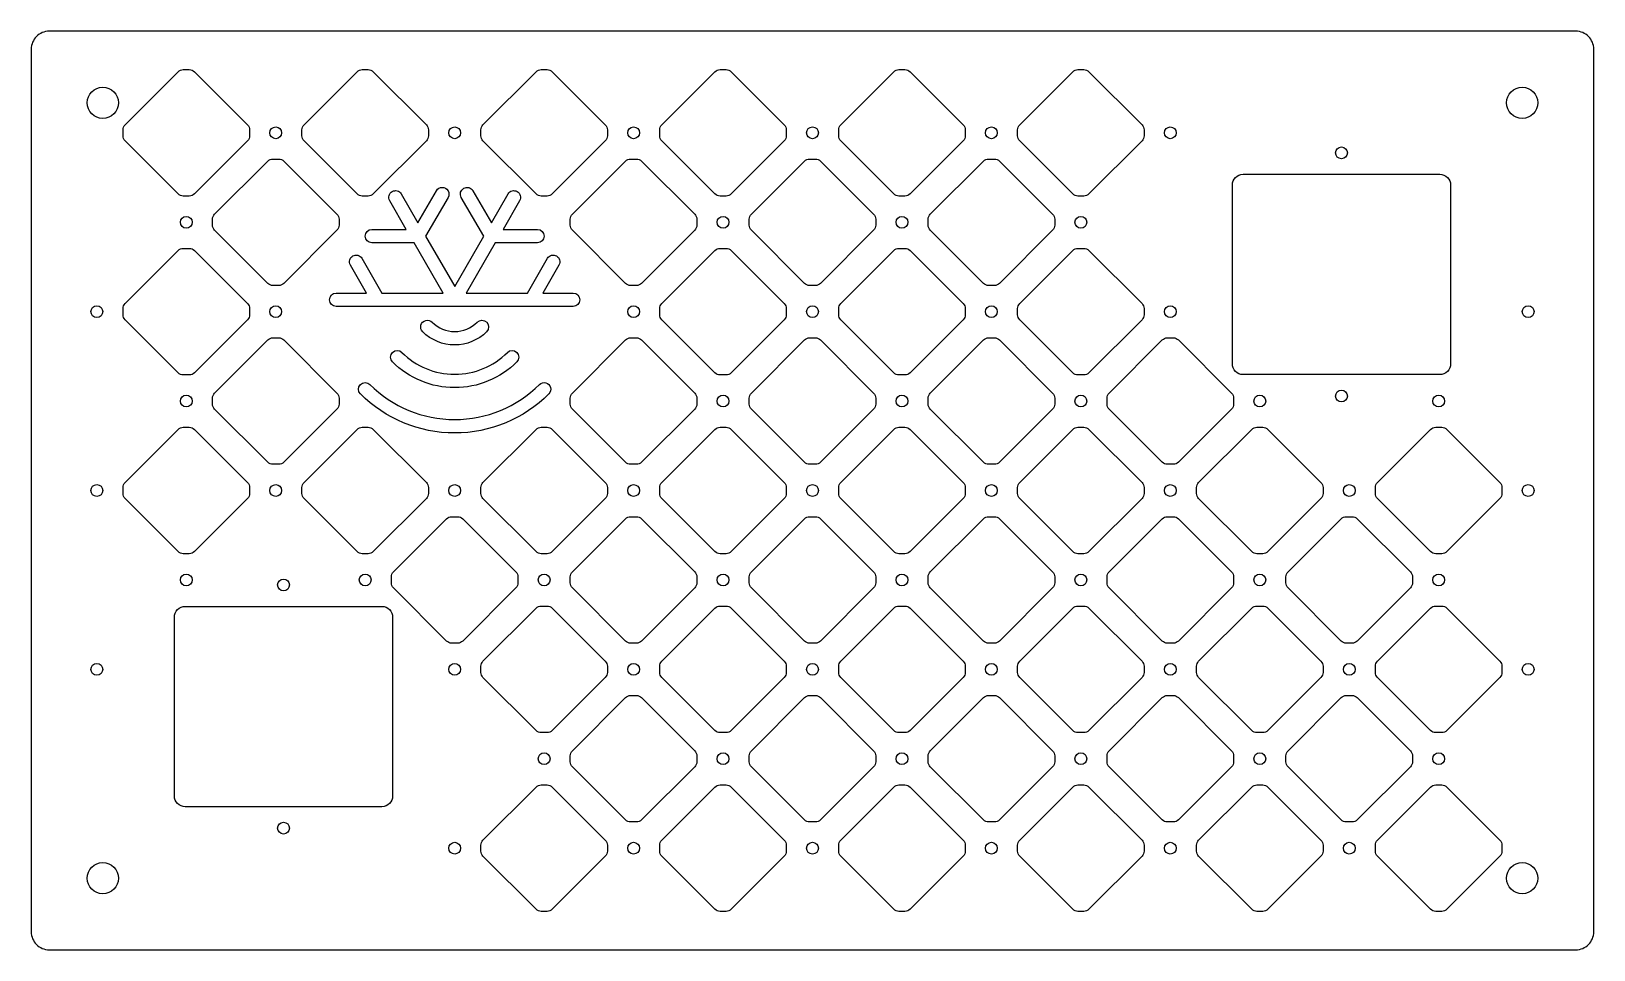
# Model space of a CAD drawing. Header units: millimetres. Extents: x -218 to 218, y -128 to 128.
import ezdxf

# ---------------------------------------------------------------- set-up
doc = ezdxf.new("R2010")
doc.units = ezdxf.units.MM

msp = doc.modelspace()

# ---------------------------------------------------------------- linework, layer by layer
for points in [[(-213.33, 128.4, 0.414214), (-218.33, 123.4), (-218.33, -123.4, 0.414214), (-213.33, -128.4), (213.33, -128.4, 0.414214), (218.33, -123.4), (218.33, 123.4, 0.414214), (213.33, 128.4)], [(-175.84, 117.68), (-174.16, 117.68, -0.198912), (-172.75, 117.09), (-157.91, 102.25, -0.198912), (-157.32, 100.84), (-157.32, 99.16, -0.198912), (-157.91, 97.75), (-172.75, 82.91, -0.198912), (-174.16, 82.32), (-175.84, 82.32, -0.198912), (-177.25, 82.91), (-192.09, 97.75, -0.198912), (-192.68, 99.16), (-192.68, 100.84, -0.198912), (-192.09, 102.25), (-177.25, 117.09, -0.198912)], [(-125.84, 117.68), (-124.16, 117.68, -0.198912), (-122.75, 117.09), (-107.91, 102.25, -0.198912), (-107.32, 100.84), (-107.32, 99.16, -0.198912), (-107.91, 97.75), (-122.75, 82.91, -0.198912), (-124.16, 82.32), (-125.84, 82.32, -0.198912), (-127.25, 82.91), (-142.09, 97.75, -0.198912), (-142.68, 99.16), (-142.68, 100.84, -0.198912), (-142.09, 102.25), (-127.25, 117.09, -0.198912)], [(-75.84, 117.68), (-74.16, 117.68, -0.198912), (-72.75, 117.09), (-57.91, 102.25, -0.198912), (-57.32, 100.84), (-57.32, 99.16, -0.198912), (-57.91, 97.75), (-72.75, 82.91, -0.198912), (-74.16, 82.32), (-75.84, 82.32, -0.198912), (-77.25, 82.91), (-92.09, 97.75, -0.198912), (-92.68, 99.16), (-92.68, 100.84, -0.198912), (-92.09, 102.25), (-77.25, 117.09, -0.198912)], [(-25.84, 117.68), (-24.16, 117.68, -0.198912), (-22.75, 117.09), (-7.91, 102.25, -0.198912), (-7.32, 100.84), (-7.32, 99.16, -0.198912), (-7.91, 97.75), (-22.75, 82.91, -0.198912), (-24.16, 82.32), (-25.84, 82.32, -0.198912), (-27.25, 82.91), (-42.09, 97.75, -0.198912), (-42.68, 99.16), (-42.68, 100.84, -0.198912), (-42.09, 102.25), (-27.25, 117.09, -0.198912)], [(24.16, 117.68), (25.84, 117.68, -0.198912), (27.25, 117.09), (42.09, 102.25, -0.198912), (42.68, 100.84), (42.68, 99.16, -0.198912), (42.09, 97.75), (27.25, 82.91, -0.198912), (25.84, 82.32), (24.16, 82.32, -0.198912), (22.75, 82.91), (7.91, 97.75, -0.198912), (7.32, 99.16), (7.32, 100.84, -0.198912), (7.91, 102.25), (22.75, 117.09, -0.198912)], [(74.16, 117.68), (75.84, 117.68, -0.198912), (77.25, 117.09), (92.09, 102.25, -0.198912), (92.68, 100.84), (92.68, 99.16, -0.198912), (92.09, 97.75), (77.25, 82.91, -0.198912), (75.84, 82.32), (74.16, 82.32, -0.198912), (72.75, 82.91), (57.91, 97.75, -0.198912), (57.32, 99.16), (57.32, 100.84, -0.198912), (57.91, 102.25), (72.75, 117.09, -0.198912)], [(-167.68, 74.16), (-167.68, 75.84, -0.198912), (-167.09, 77.25), (-152.25, 92.09, -0.198912), (-150.84, 92.68), (-149.16, 92.68, -0.198912), (-147.75, 92.09), (-132.91, 77.25, -0.198912), (-132.32, 75.84), (-132.32, 74.16, -0.198912), (-132.91, 72.75), (-147.75, 57.91, -0.198912), (-149.16, 57.32), (-150.84, 57.32, -0.198912), (-152.25, 57.91), (-167.09, 72.75, -0.198912)], [(-67.68, 74.16), (-67.68, 75.84, -0.198912), (-67.09, 77.25), (-52.25, 92.09, -0.198912), (-50.84, 92.68), (-49.16, 92.68, -0.198912), (-47.75, 92.09), (-32.91, 77.25, -0.198912), (-32.32, 75.84), (-32.32, 74.16, -0.198912), (-32.91, 72.75), (-47.75, 57.91, -0.198912), (-49.16, 57.32), (-50.84, 57.32, -0.198912), (-52.25, 57.91), (-67.09, 72.75, -0.198912)], [(-17.68, 74.16), (-17.68, 75.84, -0.198912), (-17.09, 77.25), (-2.25, 92.09, -0.198912), (-0.84, 92.68), (0.84, 92.68, -0.198912), (2.25, 92.09), (17.09, 77.25, -0.198912), (17.68, 75.84), (17.68, 74.16, -0.198912), (17.09, 72.75), (2.25, 57.91, -0.198912), (0.84, 57.32), (-0.84, 57.32, -0.198912), (-2.25, 57.91), (-17.09, 72.75, -0.198912)], [(32.32, 74.16), (32.32, 75.84, -0.198912), (32.91, 77.25), (47.75, 92.09, -0.198912), (49.16, 92.68), (50.84, 92.68, -0.198912), (52.25, 92.09), (67.09, 77.25, -0.198912), (67.68, 75.84), (67.68, 74.16, -0.198912), (67.09, 72.75), (52.25, 57.91, -0.198912), (50.84, 57.32), (49.16, 57.32, -0.198912), (47.75, 57.91), (32.91, 72.75, -0.198912)], [(178.33, 85.4), (178.33, 35.4, -0.414214), (175.33, 32.4), (120.33, 32.4, -0.414214), (117.33, 35.4), (117.33, 85.4, -0.414214), (120.33, 88.4), (175.33, 88.4, -0.414214)], [(-129.15, 63.03, -1), (-125.91, 64.91), (-120.31, 55.21), (-103.25, 55.21), (-111.35, 69.25), (-123.14, 69.25, -1), (-123.14, 73), (-113.52, 73), (-118.15, 81.03, -1), (-114.91, 82.9), (-110.27, 74.87), (-105.11, 83.81, -1), (-101.86, 81.94), (-108.11, 71.12), (-100, 57.08), (-91.89, 71.12), (-98.14, 81.94, -1), (-94.89, 83.81), (-89.73, 74.87), (-85.09, 82.9, -1), (-81.85, 81.03), (-86.48, 73), (-76.86, 73, -1), (-76.86, 69.25), (-88.65, 69.25), (-96.75, 55.21), (-79.69, 55.21), (-74.09, 64.91, -1), (-70.85, 63.03), (-75.36, 55.21), (-66.89, 55.21, -1), (-66.89, 51.46), (-133.11, 51.46, -1), (-133.11, 55.21), (-124.64, 55.21)], [(-175.84, 67.68), (-174.16, 67.68, -0.198912), (-172.75, 67.09), (-157.91, 52.25, -0.198912), (-157.32, 50.84), (-157.32, 49.16, -0.198912), (-157.91, 47.75), (-172.75, 32.91, -0.198912), (-174.16, 32.32), (-175.84, 32.32, -0.198912), (-177.25, 32.91), (-192.09, 47.75, -0.198912), (-192.68, 49.16), (-192.68, 50.84, -0.198912), (-192.09, 52.25), (-177.25, 67.09, -0.198912)], [(-25.84, 67.68), (-24.16, 67.68, -0.198912), (-22.75, 67.09), (-7.91, 52.25, -0.198912), (-7.32, 50.84), (-7.32, 49.16, -0.198912), (-7.91, 47.75), (-22.75, 32.91, -0.198912), (-24.16, 32.32), (-25.84, 32.32, -0.198912), (-27.25, 32.91), (-42.09, 47.75, -0.198912), (-42.68, 49.16), (-42.68, 50.84, -0.198912), (-42.09, 52.25), (-27.25, 67.09, -0.198912)], [(24.16, 67.68), (25.84, 67.68, -0.198912), (27.25, 67.09), (42.09, 52.25, -0.198912), (42.68, 50.84), (42.68, 49.16, -0.198912), (42.09, 47.75), (27.25, 32.91, -0.198912), (25.84, 32.32), (24.16, 32.32, -0.198912), (22.75, 32.91), (7.91, 47.75, -0.198912), (7.32, 49.16), (7.32, 50.84, -0.198912), (7.91, 52.25), (22.75, 67.09, -0.198912)], [(74.16, 67.68), (75.84, 67.68, -0.198912), (77.25, 67.09), (92.09, 52.25, -0.198912), (92.68, 50.84), (92.68, 49.16, -0.198912), (92.09, 47.75), (77.25, 32.91, -0.198912), (75.84, 32.32), (74.16, 32.32, -0.198912), (72.75, 32.91), (57.91, 47.75, -0.198912), (57.32, 49.16), (57.32, 50.84, -0.198912), (57.91, 52.25), (72.75, 67.09, -0.198912)], [(-93.71, 47.05, -1), (-91.06, 44.39, -0.414214), (-108.94, 44.39, -1), (-106.29, 47.05, 0.414214)], [(-167.68, 24.16), (-167.68, 25.84, -0.198912), (-167.09, 27.25), (-152.25, 42.09, -0.198912), (-150.84, 42.68), (-149.16, 42.68, -0.198912), (-147.75, 42.09), (-132.91, 27.25, -0.198912), (-132.32, 25.84), (-132.32, 24.16, -0.198912), (-132.91, 22.75), (-147.75, 7.91, -0.198912), (-149.16, 7.32), (-150.84, 7.32, -0.198912), (-152.25, 7.91), (-167.09, 22.75, -0.198912)], [(-67.68, 24.16), (-67.68, 25.84, -0.198912), (-67.09, 27.25), (-52.25, 42.09, -0.198912), (-50.84, 42.68), (-49.16, 42.68, -0.198912), (-47.75, 42.09), (-32.91, 27.25, -0.198912), (-32.32, 25.84), (-32.32, 24.16, -0.198912), (-32.91, 22.75), (-47.75, 7.91, -0.198912), (-49.16, 7.32), (-50.84, 7.32, -0.198912), (-52.25, 7.91), (-67.09, 22.75, -0.198912)], [(17.68, 25.84), (17.68, 24.16, -0.198912), (17.09, 22.75), (2.25, 7.91, -0.198912), (0.84, 7.32), (-0.84, 7.32, -0.198912), (-2.25, 7.91), (-17.09, 22.75, -0.198912), (-17.68, 24.16), (-17.68, 25.84, -0.198912), (-17.09, 27.25), (-2.25, 42.09, -0.198912), (-0.84, 42.68), (0.84, 42.68, -0.198912), (2.25, 42.09), (17.09, 27.25, -0.198912)], [(32.32, 24.16), (32.32, 25.84, -0.198912), (32.91, 27.25), (47.75, 42.09, -0.198912), (49.16, 42.68), (50.84, 42.68, -0.198912), (52.25, 42.09), (67.09, 27.25, -0.198912), (67.68, 25.84), (67.68, 24.16, -0.198912), (67.09, 22.75), (52.25, 7.91, -0.198912), (50.84, 7.32), (49.16, 7.32, -0.198912), (47.75, 7.91), (32.91, 22.75, -0.198912)], [(82.32, 24.16), (82.32, 25.84, -0.198912), (82.91, 27.25), (97.75, 42.09, -0.198912), (99.16, 42.68), (100.84, 42.68, -0.198912), (102.25, 42.09), (117.09, 27.25, -0.198912), (117.68, 25.84), (117.68, 24.16, -0.198912), (117.09, 22.75), (102.25, 7.91, -0.198912), (100.84, 7.32), (99.16, 7.32, -0.198912), (97.75, 7.91), (82.91, 22.75, -0.198912)], [(-85.27, 38.6, -1), (-82.62, 35.95, -0.414214), (-117.38, 35.95, -1), (-114.73, 38.6, 0.414214)], [(-76.31, 29.64, -1), (-73.66, 26.99, -0.414214), (-126.34, 26.99, -1), (-123.69, 29.64, 0.414214)], [(-175.84, 17.68), (-174.16, 17.68, -0.198912), (-172.75, 17.09), (-157.91, 2.25, -0.198912), (-157.32, 0.84), (-157.32, -0.84, -0.198912), (-157.91, -2.25), (-172.75, -17.09, -0.198912), (-174.16, -17.68), (-175.84, -17.68, -0.198912), (-177.25, -17.09), (-192.09, -2.25, -0.198912), (-192.68, -0.84), (-192.68, 0.84, -0.198912), (-192.09, 2.25), (-177.25, 17.09, -0.198912)], [(-125.84, 17.68), (-124.16, 17.68, -0.198912), (-122.75, 17.09), (-107.91, 2.25, -0.198912), (-107.32, 0.84), (-107.32, -0.84, -0.198912), (-107.91, -2.25), (-122.75, -17.09, -0.198912), (-124.16, -17.68), (-125.84, -17.68, -0.198912), (-127.25, -17.09), (-142.09, -2.25, -0.198912), (-142.68, -0.84), (-142.68, 0.84, -0.198912), (-142.09, 2.25), (-127.25, 17.09, -0.198912)], [(-75.84, 17.68), (-74.16, 17.68, -0.198912), (-72.75, 17.09), (-57.91, 2.25, -0.198912), (-57.32, 0.84), (-57.32, -0.84, -0.198912), (-57.91, -2.25), (-72.75, -17.09, -0.198912), (-74.16, -17.68), (-75.84, -17.68, -0.198912), (-77.25, -17.09), (-92.09, -2.25, -0.198912), (-92.68, -0.84), (-92.68, 0.84, -0.198912), (-92.09, 2.25), (-77.25, 17.09, -0.198912)], [(-25.84, 17.68), (-24.16, 17.68, -0.198912), (-22.75, 17.09), (-7.91, 2.25, -0.198912), (-7.32, 0.84), (-7.32, -0.84, -0.198912), (-7.91, -2.25), (-22.75, -17.09, -0.198912), (-24.16, -17.68), (-25.84, -17.68, -0.198912), (-27.25, -17.09), (-42.09, -2.25, -0.198912), (-42.68, -0.84), (-42.68, 0.84, -0.198912), (-42.09, 2.25), (-27.25, 17.09, -0.198912)], [(25.84, -17.68), (24.16, -17.68, -0.198912), (22.75, -17.09), (7.91, -2.25, -0.198912), (7.32, -0.84), (7.32, 0.84, -0.198912), (7.91, 2.25), (22.75, 17.09, -0.198912), (24.16, 17.68), (25.84, 17.68, -0.198912), (27.25, 17.09), (42.09, 2.25, -0.198912), (42.68, 0.84), (42.68, -0.84, -0.198912), (42.09, -2.25), (27.25, -17.09, -0.198912)], [(74.16, 17.68), (75.84, 17.68, -0.198912), (77.25, 17.09), (92.09, 2.25, -0.198912), (92.68, 0.84), (92.68, -0.84, -0.198912), (92.09, -2.25), (77.25, -17.09, -0.198912), (75.84, -17.68), (74.16, -17.68, -0.198912), (72.75, -17.09), (57.91, -2.25, -0.198912), (57.32, -0.84), (57.32, 0.84, -0.198912), (57.91, 2.25), (72.75, 17.09, -0.198912)], [(124.16, 17.68), (125.84, 17.68, -0.198912), (127.25, 17.09), (142.09, 2.25, -0.198912), (142.68, 0.84), (142.68, -0.84, -0.198912), (142.09, -2.25), (127.25, -17.09, -0.198912), (125.84, -17.68), (124.16, -17.68, -0.198912), (122.75, -17.09), (107.91, -2.25, -0.198912), (107.32, -0.84), (107.32, 0.84, -0.198912), (107.91, 2.25), (122.75, 17.09, -0.198912)], [(174.16, 17.68), (175.84, 17.68, -0.198912), (177.25, 17.09), (192.09, 2.25, -0.198912), (192.68, 0.84), (192.68, -0.84, -0.198912), (192.09, -2.25), (177.25, -17.09, -0.198912), (175.84, -17.68), (174.16, -17.68, -0.198912), (172.75, -17.09), (157.91, -2.25, -0.198912), (157.32, -0.84), (157.32, 0.84, -0.198912), (157.91, 2.25), (172.75, 17.09, -0.198912)], [(-117.68, -25.84), (-117.68, -24.16, -0.198912), (-117.09, -22.75), (-102.25, -7.91, -0.198912), (-100.84, -7.32), (-99.16, -7.32, -0.198912), (-97.75, -7.91), (-82.91, -22.75, -0.198912), (-82.32, -24.16), (-82.32, -25.84, -0.198912), (-82.91, -27.25), (-97.75, -42.09, -0.198912), (-99.16, -42.68), (-100.84, -42.68, -0.198912), (-102.25, -42.09), (-117.09, -27.25, -0.198912)], [(-67.68, -25.84), (-67.68, -24.16, -0.198912), (-67.09, -22.75), (-52.25, -7.91, -0.198912), (-50.84, -7.32), (-49.16, -7.32, -0.198912), (-47.75, -7.91), (-32.91, -22.75, -0.198912), (-32.32, -24.16), (-32.32, -25.84, -0.198912), (-32.91, -27.25), (-47.75, -42.09, -0.198912), (-49.16, -42.68), (-50.84, -42.68, -0.198912), (-52.25, -42.09), (-67.09, -27.25, -0.198912)], [(-17.68, -25.84), (-17.68, -24.16, -0.198912), (-17.09, -22.75), (-2.25, -7.91, -0.198912), (-0.84, -7.32), (0.84, -7.32, -0.198912), (2.25, -7.91), (17.09, -22.75, -0.198912), (17.68, -24.16), (17.68, -25.84, -0.198912), (17.09, -27.25), (2.25, -42.09, -0.198912), (0.84, -42.68), (-0.84, -42.68, -0.198912), (-2.25, -42.09), (-17.09, -27.25, -0.198912)], [(32.32, -25.84), (32.32, -24.16, -0.198912), (32.91, -22.75), (47.75, -7.91, -0.198912), (49.16, -7.32), (50.84, -7.32, -0.198912), (52.25, -7.91), (67.09, -22.75, -0.198912), (67.68, -24.16), (67.68, -25.84, -0.198912), (67.09, -27.25), (52.25, -42.09, -0.198912), (50.84, -42.68), (49.16, -42.68, -0.198912), (47.75, -42.09), (32.91, -27.25, -0.198912)], [(82.32, -25.84), (82.32, -24.16, -0.198912), (82.91, -22.75), (97.75, -7.91, -0.198912), (99.16, -7.32), (100.84, -7.32, -0.198912), (102.25, -7.91), (117.09, -22.75, -0.198912), (117.68, -24.16), (117.68, -25.84, -0.198912), (117.09, -27.25), (102.25, -42.09, -0.198912), (100.84, -42.68), (99.16, -42.68, -0.198912), (97.75, -42.09), (82.91, -27.25, -0.198912)], [(132.32, -25.84), (132.32, -24.16, -0.198912), (132.91, -22.75), (147.75, -7.91, -0.198912), (149.16, -7.32), (150.84, -7.32, -0.198912), (152.25, -7.91), (167.09, -22.75, -0.198912), (167.68, -24.16), (167.68, -25.84, -0.198912), (167.09, -27.25), (152.25, -42.09, -0.198912), (150.84, -42.68), (149.16, -42.68, -0.198912), (147.75, -42.09), (132.91, -27.25, -0.198912)], [(-117.33, -35.4), (-117.33, -85.4, -0.414214), (-120.33, -88.4), (-175.33, -88.4, -0.414214), (-178.33, -85.4), (-178.33, -35.4, -0.414214), (-175.33, -32.4), (-120.33, -32.4, -0.414214)], [(-75.84, -32.32), (-74.16, -32.32, -0.198912), (-72.75, -32.91), (-57.91, -47.75, -0.198912), (-57.32, -49.16), (-57.32, -50.84, -0.198912), (-57.91, -52.25), (-72.75, -67.09, -0.198912), (-74.16, -67.68), (-75.84, -67.68, -0.198912), (-77.25, -67.09), (-92.09, -52.25, -0.198912), (-92.68, -50.84), (-92.68, -49.16, -0.198912), (-92.09, -47.75), (-77.25, -32.91, -0.198912)], [(-25.84, -32.32), (-24.16, -32.32, -0.198912), (-22.75, -32.91), (-7.91, -47.75, -0.198912), (-7.32, -49.16), (-7.32, -50.84, -0.198912), (-7.91, -52.25), (-22.75, -67.09, -0.198912), (-24.16, -67.68), (-25.84, -67.68, -0.198912), (-27.25, -67.09), (-42.09, -52.25, -0.198912), (-42.68, -50.84), (-42.68, -49.16, -0.198912), (-42.09, -47.75), (-27.25, -32.91, -0.198912)], [(24.16, -32.32), (25.84, -32.32, -0.198912), (27.25, -32.91), (42.09, -47.75, -0.198912), (42.68, -49.16), (42.68, -50.84, -0.198912), (42.09, -52.25), (27.25, -67.09, -0.198912), (25.84, -67.68), (24.16, -67.68, -0.198912), (22.75, -67.09), (7.91, -52.25, -0.198912), (7.32, -50.84), (7.32, -49.16, -0.198912), (7.91, -47.75), (22.75, -32.91, -0.198912)], [(74.16, -32.32), (75.84, -32.32, -0.198912), (77.25, -32.91), (92.09, -47.75, -0.198912), (92.68, -49.16), (92.68, -50.84, -0.198912), (92.09, -52.25), (77.25, -67.09, -0.198912), (75.84, -67.68), (74.16, -67.68, -0.198912), (72.75, -67.09), (57.91, -52.25, -0.198912), (57.32, -50.84), (57.32, -49.16, -0.198912), (57.91, -47.75), (72.75, -32.91, -0.198912)], [(124.16, -32.32), (125.84, -32.32, -0.198912), (127.25, -32.91), (142.09, -47.75, -0.198912), (142.68, -49.16), (142.68, -50.84, -0.198912), (142.09, -52.25), (127.25, -67.09, -0.198912), (125.84, -67.68), (124.16, -67.68, -0.198912), (122.75, -67.09), (107.91, -52.25, -0.198912), (107.32, -50.84), (107.32, -49.16, -0.198912), (107.91, -47.75), (122.75, -32.91, -0.198912)], [(174.16, -32.32), (175.84, -32.32, -0.198912), (177.25, -32.91), (192.09, -47.75, -0.198912), (192.68, -49.16), (192.68, -50.84, -0.198912), (192.09, -52.25), (177.25, -67.09, -0.198912), (175.84, -67.68), (174.16, -67.68, -0.198912), (172.75, -67.09), (157.91, -52.25, -0.198912), (157.32, -50.84), (157.32, -49.16, -0.198912), (157.91, -47.75), (172.75, -32.91, -0.198912)], [(-67.68, -75.84), (-67.68, -74.16, -0.198912), (-67.09, -72.75), (-52.25, -57.91, -0.198912), (-50.84, -57.32), (-49.16, -57.32, -0.198912), (-47.75, -57.91), (-32.91, -72.75, -0.198912), (-32.32, -74.16), (-32.32, -75.84, -0.198912), (-32.91, -77.25), (-47.75, -92.09, -0.198912), (-49.16, -92.68), (-50.84, -92.68, -0.198912), (-52.25, -92.09), (-67.09, -77.25, -0.198912)], [(-17.68, -75.84), (-17.68, -74.16, -0.198912), (-17.09, -72.75), (-2.25, -57.91, -0.198912), (-0.84, -57.32), (0.84, -57.32, -0.198912), (2.25, -57.91), (17.09, -72.75, -0.198912), (17.68, -74.16), (17.68, -75.84, -0.198912), (17.09, -77.25), (2.25, -92.09, -0.198912), (0.84, -92.68), (-0.84, -92.68, -0.198912), (-2.25, -92.09), (-17.09, -77.25, -0.198912)], [(32.32, -75.84), (32.32, -74.16, -0.198912), (32.91, -72.75), (47.75, -57.91, -0.198912), (49.16, -57.32), (50.84, -57.32, -0.198912), (52.25, -57.91), (67.09, -72.75, -0.198912), (67.68, -74.16), (67.68, -75.84, -0.198912), (67.09, -77.25), (52.25, -92.09, -0.198912), (50.84, -92.68), (49.16, -92.68, -0.198912), (47.75, -92.09), (32.91, -77.25, -0.198912)], [(82.32, -75.84), (82.32, -74.16, -0.198912), (82.91, -72.75), (97.75, -57.91, -0.198912), (99.16, -57.32), (100.84, -57.32, -0.198912), (102.25, -57.91), (117.09, -72.75, -0.198912), (117.68, -74.16), (117.68, -75.84, -0.198912), (117.09, -77.25), (102.25, -92.09, -0.198912), (100.84, -92.68), (99.16, -92.68, -0.198912), (97.75, -92.09), (82.91, -77.25, -0.198912)], [(132.32, -75.84), (132.32, -74.16, -0.198912), (132.91, -72.75), (147.75, -57.91, -0.198912), (149.16, -57.32), (150.84, -57.32, -0.198912), (152.25, -57.91), (167.09, -72.75, -0.198912), (167.68, -74.16), (167.68, -75.84, -0.198912), (167.09, -77.25), (152.25, -92.09, -0.198912), (150.84, -92.68), (149.16, -92.68, -0.198912), (147.75, -92.09), (132.91, -77.25, -0.198912)], [(-75.84, -82.32), (-74.16, -82.32, -0.198912), (-72.75, -82.91), (-57.91, -97.75, -0.198912), (-57.32, -99.16), (-57.32, -100.84, -0.198912), (-57.91, -102.25), (-72.75, -117.09, -0.198912), (-74.16, -117.68), (-75.84, -117.68, -0.198912), (-77.25, -117.09), (-92.09, -102.25, -0.198912), (-92.68, -100.84), (-92.68, -99.16, -0.198912), (-92.09, -97.75), (-77.25, -82.91, -0.198912)], [(-25.84, -82.32), (-24.16, -82.32, -0.198912), (-22.75, -82.91), (-7.91, -97.75, -0.198912), (-7.32, -99.16), (-7.32, -100.84, -0.198912), (-7.91, -102.25), (-22.75, -117.09, -0.198912), (-24.16, -117.68), (-25.84, -117.68, -0.198912), (-27.25, -117.09), (-42.09, -102.25, -0.198912), (-42.68, -100.84), (-42.68, -99.16, -0.198912), (-42.09, -97.75), (-27.25, -82.91, -0.198912)], [(24.16, -82.32), (25.84, -82.32, -0.198912), (27.25, -82.91), (42.09, -97.75, -0.198912), (42.68, -99.16), (42.68, -100.84, -0.198912), (42.09, -102.25), (27.25, -117.09, -0.198912), (25.84, -117.68), (24.16, -117.68, -0.198912), (22.75, -117.09), (7.91, -102.25, -0.198912), (7.32, -100.84), (7.32, -99.16, -0.198912), (7.91, -97.75), (22.75, -82.91, -0.198912)], [(74.16, -82.32), (75.84, -82.32, -0.198912), (77.25, -82.91), (92.09, -97.75, -0.198912), (92.68, -99.16), (92.68, -100.84, -0.198912), (92.09, -102.25), (77.25, -117.09, -0.198912), (75.84, -117.68), (74.16, -117.68, -0.198912), (72.75, -117.09), (57.91, -102.25, -0.198912), (57.32, -100.84), (57.32, -99.16, -0.198912), (57.91, -97.75), (72.75, -82.91, -0.198912)], [(124.16, -82.32), (125.84, -82.32, -0.198912), (127.25, -82.91), (142.09, -97.75, -0.198912), (142.68, -99.16), (142.68, -100.84, -0.198912), (142.09, -102.25), (127.25, -117.09, -0.198912), (125.84, -117.68), (124.16, -117.68, -0.198912), (122.75, -117.09), (107.91, -102.25, -0.198912), (107.32, -100.84), (107.32, -99.16, -0.198912), (107.91, -97.75), (122.75, -82.91, -0.198912)], [(174.16, -82.32), (175.84, -82.32, -0.198912), (177.25, -82.91), (192.09, -97.75, -0.198912), (192.68, -99.16), (192.68, -100.84, -0.198912), (192.09, -102.25), (177.25, -117.09, -0.198912), (175.84, -117.68), (174.16, -117.68, -0.198912), (172.75, -117.09), (157.91, -102.25, -0.198912), (157.32, -100.84), (157.32, -99.16, -0.198912), (157.91, -97.75), (172.75, -82.91, -0.198912)]]:
    msp.add_lwpolyline(points, format="xyb", close=True)
for centre, radius in [((-198.33, 108.4), 4.37), ((198.33, 108.4), 4.37), ((-150, 100), 1.65), ((-100, 100), 1.65), ((-50, 100), 1.65), ((0, 100), 1.65), ((50, 100), 1.65), ((100, 100), 1.65), ((147.83, 94.4), 1.65), ((-175, 75), 1.65), ((-25, 75), 1.65), ((25, 75), 1.65), ((75, 75), 1.65), ((-200, 50), 1.65), ((-150, 50), 1.65), ((-50, 50), 1.65), ((0, 50), 1.65), ((50, 50), 1.65), ((100, 50), 1.65), ((200, 50), 1.65), ((-175, 25), 1.65), ((-25, 25), 1.65), ((25, 25), 1.65), ((75, 25), 1.65), ((125, 25), 1.65), ((147.83, 26.4), 1.65), ((175, 25), 1.65), ((-200, 0), 1.65), ((-150, 0), 1.65), ((-100, 0), 1.65), ((-50, 0), 1.65), ((0, 0), 1.65), ((50, 0), 1.65), ((100, 0), 1.65), ((150, 0), 1.65), ((200, 0), 1.65), ((-175, -25), 1.65), ((-147.83, -26.4), 1.65), ((-125, -25), 1.65), ((-75, -25), 1.65), ((-25, -25), 1.65), ((25, -25), 1.65), ((75, -25), 1.65), ((125, -25), 1.65), ((175, -25), 1.65), ((-200, -50), 1.65), ((-100, -50), 1.65), ((-50, -50), 1.65), ((0, -50), 1.65), ((50, -50), 1.65), ((100, -50), 1.65), ((150, -50), 1.65), ((200, -50), 1.65), ((-75, -75), 1.65), ((-25, -75), 1.65), ((25, -75), 1.65), ((75, -75), 1.65), ((125, -75), 1.65), ((175, -75), 1.65), ((-147.83, -94.4), 1.65), ((-100, -100), 1.65), ((-50, -100), 1.65), ((0, -100), 1.65), ((50, -100), 1.65), ((100, -100), 1.65), ((150, -100), 1.65), ((-198.33, -108.4), 4.37), ((198.33, -108.4), 4.37)]:
    msp.add_circle(centre, radius)

doc.saveas('drawing.dxf')
